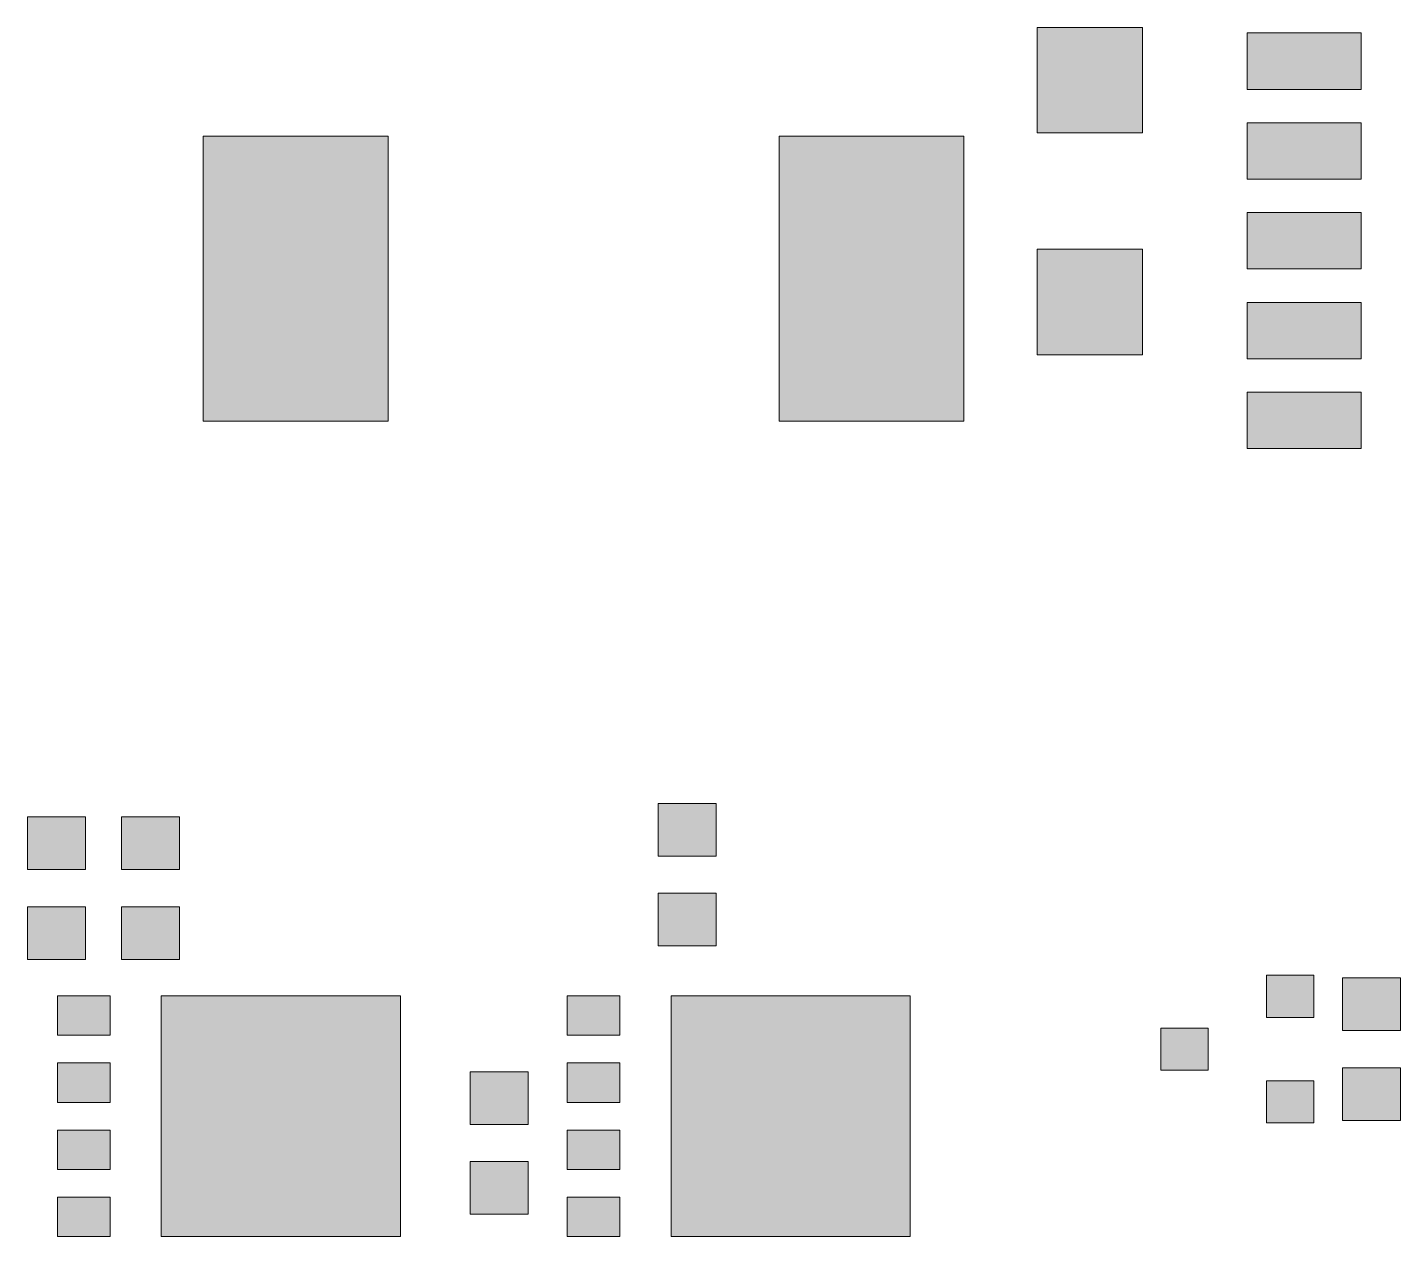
# Model space of a CAD drawing. Header units: inches. Extents: x 72.2 to 138.1, y 127.1 to 169.9.
# Drawn here: x 77.15 to 103.14, y 145.41 to 168.3 of the extents above; entities that cross this region are included whole.
import ezdxf

# ---------------------------------------------------------------- set-up
doc = ezdxf.new("R2010")
doc.units = ezdxf.units.IN
doc.header["$MEASUREMENT"] = 0

# ---------------------------------------------------------------- blocks, each defined once
blk = doc.blocks.new('block 94')
at = {"true_color": 0xffffff}
h = blk.add_hatch(color=7, dxfattribs=at)
h.dxf.hatch_style = 2
h.paths.add_polyline_path([(97.259, 166.306), (98.258, 166.306), (98.258, 168.303), (96.261, 168.303), (96.261, 166.306), (98.258, 166.306), (98.258, 168.303), (96.261, 168.303), (96.261, 166.306)])
at = {"lineweight": 0}
blk.add_lwpolyline([(97.259, 166.306), (98.258, 166.306), (98.258, 168.303), (96.261, 168.303), (96.261, 166.306), (98.258, 166.306), (98.258, 168.303), (96.261, 168.303), (96.261, 166.306), (97.259, 166.306)], dxfattribs=at)
blk = doc.blocks.new('block 95')
at = {"true_color": 0xffffff}
h = blk.add_hatch(color=7, dxfattribs=at)
h.dxf.hatch_style = 2
h.paths.add_polyline_path([(97.259, 162.106), (98.258, 162.106), (98.258, 164.103), (96.261, 164.103), (96.261, 162.106), (98.258, 162.106), (98.258, 164.103), (96.261, 164.103), (96.261, 162.106)])
at = {"lineweight": 0}
blk.add_lwpolyline([(97.259, 162.106), (98.258, 162.106), (98.258, 164.103), (96.261, 164.103), (96.261, 162.106), (98.258, 162.106), (98.258, 164.103), (96.261, 164.103), (96.261, 162.106), (97.259, 162.106)], dxfattribs=at)
blk = doc.blocks.new('block 101')
at = {"true_color": 0xffffff}
h = blk.add_hatch(color=7, dxfattribs=at)
h.dxf.hatch_style = 2
h.paths.add_polyline_path([(100.241, 160.864), (100.241, 160.331), (102.398, 160.331), (102.398, 161.398), (100.241, 161.398), (100.241, 160.331), (102.398, 160.331), (102.398, 161.398), (100.241, 161.398)])
at = {"lineweight": 0}
blk.add_lwpolyline([(100.241, 160.864), (100.241, 160.331), (102.398, 160.331), (102.398, 161.398), (100.241, 161.398), (100.241, 160.331), (102.398, 160.331), (102.398, 161.398), (100.241, 161.398), (100.241, 160.864)], dxfattribs=at)
blk = doc.blocks.new('block 102')
at = {"true_color": 0xffffff}
h = blk.add_hatch(color=7, dxfattribs=at)
h.dxf.hatch_style = 2
h.paths.add_polyline_path([(100.241, 162.564), (100.241, 162.031), (102.398, 162.031), (102.398, 163.098), (100.241, 163.098), (100.241, 162.031), (102.398, 162.031), (102.398, 163.098), (100.241, 163.098)])
at = {"lineweight": 0}
blk.add_lwpolyline([(100.241, 162.564), (100.241, 162.031), (102.398, 162.031), (102.398, 163.098), (100.241, 163.098), (100.241, 162.031), (102.398, 162.031), (102.398, 163.098), (100.241, 163.098), (100.241, 162.564)], dxfattribs=at)
blk = doc.blocks.new('block 103')
at = {"true_color": 0xffffff}
h = blk.add_hatch(color=7, dxfattribs=at)
h.dxf.hatch_style = 2
h.paths.add_polyline_path([(100.241, 164.264), (100.241, 163.731), (102.398, 163.731), (102.398, 164.798), (100.241, 164.798), (100.241, 163.731), (102.398, 163.731), (102.398, 164.798), (100.241, 164.798)])
at = {"lineweight": 0}
blk.add_lwpolyline([(100.241, 164.264), (100.241, 163.731), (102.398, 163.731), (102.398, 164.798), (100.241, 164.798), (100.241, 163.731), (102.398, 163.731), (102.398, 164.798), (100.241, 164.798), (100.241, 164.264)], dxfattribs=at)
blk = doc.blocks.new('block 104')
at = {"true_color": 0xffffff}
h = blk.add_hatch(color=7, dxfattribs=at)
h.dxf.hatch_style = 2
h.paths.add_polyline_path([(100.241, 165.964), (100.241, 165.431), (102.398, 165.431), (102.398, 166.498), (100.241, 166.498), (100.241, 165.431), (102.398, 165.431), (102.398, 166.498), (100.241, 166.498)])
at = {"lineweight": 0}
blk.add_lwpolyline([(100.241, 165.964), (100.241, 165.431), (102.398, 165.431), (102.398, 166.498), (100.241, 166.498), (100.241, 165.431), (102.398, 165.431), (102.398, 166.498), (100.241, 166.498), (100.241, 165.964)], dxfattribs=at)
blk = doc.blocks.new('block 105')
at = {"true_color": 0xffffff}
h = blk.add_hatch(color=7, dxfattribs=at)
h.dxf.hatch_style = 2
h.paths.add_polyline_path([(100.241, 167.664), (100.241, 167.131), (102.398, 167.131), (102.398, 168.198), (100.241, 168.198), (100.241, 167.131), (102.398, 167.131), (102.398, 168.198), (100.241, 168.198)])
at = {"lineweight": 0}
blk.add_lwpolyline([(100.241, 167.664), (100.241, 167.131), (102.398, 167.131), (102.398, 168.198), (100.241, 168.198), (100.241, 167.131), (102.398, 167.131), (102.398, 168.198), (100.241, 168.198), (100.241, 167.664)], dxfattribs=at)
blk = doc.blocks.new('block 130')
at = {"true_color": 0xffffff}
h = blk.add_hatch(color=7, dxfattribs=at)
h.dxf.hatch_style = 2
h.paths.add_polyline_path([(91.381, 163.544), (91.381, 160.846), (94.878, 160.846), (94.878, 166.243), (91.381, 166.243), (91.381, 160.846), (94.878, 160.846), (94.878, 166.243), (91.381, 166.243)])
at = {"lineweight": 0}
blk.add_lwpolyline([(91.381, 163.544), (91.381, 160.846), (94.878, 160.846), (94.878, 166.243), (91.381, 166.243), (91.381, 160.846), (94.878, 160.846), (94.878, 166.243), (91.381, 166.243), (91.381, 163.544)], dxfattribs=at)
blk = doc.blocks.new('block 131')
at = {"true_color": 0xffffff}
h = blk.add_hatch(color=7, dxfattribs=at)
h.dxf.hatch_style = 2
h.paths.add_polyline_path([(80.481, 163.544), (80.481, 160.846), (83.978, 160.846), (83.978, 166.243), (80.481, 166.243), (80.481, 160.846), (83.978, 160.846), (83.978, 166.243), (80.481, 166.243)])
at = {"lineweight": 0}
blk.add_lwpolyline([(80.481, 163.544), (80.481, 160.846), (83.978, 160.846), (83.978, 166.243), (80.481, 166.243), (80.481, 160.846), (83.978, 160.846), (83.978, 166.243), (80.481, 166.243), (80.481, 163.544)], dxfattribs=at)
blk = doc.blocks.new('block 144')
at = {"true_color": 0xffffff}
h = blk.add_hatch(color=7, dxfattribs=at)
h.dxf.hatch_style = 2
h.paths.add_polyline_path([(77.719, 145.783), (77.719, 145.41), (78.716, 145.41), (78.716, 146.157), (77.719, 146.157), (77.719, 145.41), (78.716, 145.41), (78.716, 146.157), (77.719, 146.157)])
at = {"lineweight": 0}
blk.add_lwpolyline([(77.719, 145.783), (77.719, 145.41), (78.716, 145.41), (78.716, 146.157), (77.719, 146.157), (77.719, 145.41), (78.716, 145.41), (78.716, 146.157), (77.719, 146.157), (77.719, 145.783)], dxfattribs=at)
blk = doc.blocks.new('block 145')
at = {"true_color": 0xffffff}
h = blk.add_hatch(color=7, dxfattribs=at)
h.dxf.hatch_style = 2
h.paths.add_polyline_path([(77.719, 147.053), (77.719, 146.68), (78.716, 146.68), (78.716, 147.427), (77.719, 147.427), (77.719, 146.68), (78.716, 146.68), (78.716, 147.427), (77.719, 147.427)])
at = {"lineweight": 0}
blk.add_lwpolyline([(77.719, 147.053), (77.719, 146.68), (78.716, 146.68), (78.716, 147.427), (77.719, 147.427), (77.719, 146.68), (78.716, 146.68), (78.716, 147.427), (77.719, 147.427), (77.719, 147.053)], dxfattribs=at)
blk = doc.blocks.new('block 146')
at = {"true_color": 0xffffff}
h = blk.add_hatch(color=7, dxfattribs=at)
h.dxf.hatch_style = 2
h.paths.add_polyline_path([(77.719, 148.323), (77.719, 147.95), (78.716, 147.95), (78.716, 148.697), (77.719, 148.697), (77.719, 147.95), (78.716, 147.95), (78.716, 148.697), (77.719, 148.697)])
at = {"lineweight": 0}
blk.add_lwpolyline([(77.719, 148.323), (77.719, 147.95), (78.716, 147.95), (78.716, 148.697), (77.719, 148.697), (77.719, 147.95), (78.716, 147.95), (78.716, 148.697), (77.719, 148.697), (77.719, 148.323)], dxfattribs=at)
blk = doc.blocks.new('block 147')
at = {"true_color": 0xffffff}
h = blk.add_hatch(color=7, dxfattribs=at)
h.dxf.hatch_style = 2
h.paths.add_polyline_path([(77.719, 149.593), (77.719, 149.22), (78.716, 149.22), (78.716, 149.967), (77.719, 149.967), (77.719, 149.22), (78.716, 149.22), (78.716, 149.967), (77.719, 149.967)])
at = {"lineweight": 0}
blk.add_lwpolyline([(77.719, 149.593), (77.719, 149.22), (78.716, 149.22), (78.716, 149.967), (77.719, 149.967), (77.719, 149.22), (78.716, 149.22), (78.716, 149.967), (77.719, 149.967), (77.719, 149.593)], dxfattribs=at)
blk = doc.blocks.new('block 148')
at = {"true_color": 0xffffff}
h = blk.add_hatch(color=7, dxfattribs=at)
h.dxf.hatch_style = 2
h.paths.add_polyline_path([(79.684, 147.688), (79.684, 145.41), (84.211, 145.41), (84.211, 149.967), (79.684, 149.967), (79.684, 145.41), (84.211, 145.41), (84.211, 149.967), (79.684, 149.967)])
at = {"lineweight": 0}
blk.add_lwpolyline([(79.684, 147.688), (79.684, 145.41), (84.211, 145.41), (84.211, 149.967), (79.684, 149.967), (79.684, 145.41), (84.211, 145.41), (84.211, 149.967), (79.684, 149.967), (79.684, 147.688)], dxfattribs=at)
blk = doc.blocks.new('block 152')
at = {"true_color": 0xffffff}
h = blk.add_hatch(color=7, dxfattribs=at)
h.dxf.hatch_style = 2
h.paths.add_polyline_path([(101.502, 149.958), (101.502, 150.357), (100.605, 150.357), (100.605, 149.56), (101.502, 149.56), (101.502, 150.357), (100.605, 150.357), (100.605, 149.56), (101.502, 149.56)])
at = {"lineweight": 0}
blk.add_lwpolyline([(101.502, 149.958), (101.502, 150.357), (100.605, 150.357), (100.605, 149.56), (101.502, 149.56), (101.502, 150.357), (100.605, 150.357), (100.605, 149.56), (101.502, 149.56), (101.502, 149.958)], dxfattribs=at)
blk = doc.blocks.new('block 153')
at = {"true_color": 0xffffff}
h = blk.add_hatch(color=7, dxfattribs=at)
h.dxf.hatch_style = 2
h.paths.add_polyline_path([(101.502, 147.958), (101.502, 148.357), (100.605, 148.357), (100.605, 147.56), (101.502, 147.56), (101.502, 148.357), (100.605, 148.357), (100.605, 147.56), (101.502, 147.56)])
at = {"lineweight": 0}
blk.add_lwpolyline([(101.502, 147.958), (101.502, 148.357), (100.605, 148.357), (100.605, 147.56), (101.502, 147.56), (101.502, 148.357), (100.605, 148.357), (100.605, 147.56), (101.502, 147.56), (101.502, 147.958)], dxfattribs=at)
blk = doc.blocks.new('block 154')
at = {"true_color": 0xffffff}
h = blk.add_hatch(color=7, dxfattribs=at)
h.dxf.hatch_style = 2
h.paths.add_polyline_path([(99.502, 148.958), (99.502, 149.357), (98.605, 149.357), (98.605, 148.56), (99.502, 148.56), (99.502, 149.357), (98.605, 149.357), (98.605, 148.56), (99.502, 148.56)])
at = {"lineweight": 0}
blk.add_lwpolyline([(99.502, 148.958), (99.502, 149.357), (98.605, 149.357), (98.605, 148.56), (99.502, 148.56), (99.502, 149.357), (98.605, 149.357), (98.605, 148.56), (99.502, 148.56), (99.502, 148.958)], dxfattribs=at)
blk = doc.blocks.new('block 155')
at = {"true_color": 0xffffff}
h = blk.add_hatch(color=7, dxfattribs=at)
h.dxf.hatch_style = 2
h.paths.add_polyline_path([(87.371, 145.783), (87.371, 145.41), (88.368, 145.41), (88.368, 146.157), (87.371, 146.157), (87.371, 145.41), (88.368, 145.41), (88.368, 146.157), (87.371, 146.157)])
at = {"lineweight": 0}
blk.add_lwpolyline([(87.371, 145.783), (87.371, 145.41), (88.368, 145.41), (88.368, 146.157), (87.371, 146.157), (87.371, 145.41), (88.368, 145.41), (88.368, 146.157), (87.371, 146.157), (87.371, 145.783)], dxfattribs=at)
blk = doc.blocks.new('block 156')
at = {"true_color": 0xffffff}
h = blk.add_hatch(color=7, dxfattribs=at)
h.dxf.hatch_style = 2
h.paths.add_polyline_path([(87.371, 147.053), (87.371, 146.68), (88.368, 146.68), (88.368, 147.427), (87.371, 147.427), (87.371, 146.68), (88.368, 146.68), (88.368, 147.427), (87.371, 147.427)])
at = {"lineweight": 0}
blk.add_lwpolyline([(87.371, 147.053), (87.371, 146.68), (88.368, 146.68), (88.368, 147.427), (87.371, 147.427), (87.371, 146.68), (88.368, 146.68), (88.368, 147.427), (87.371, 147.427), (87.371, 147.053)], dxfattribs=at)
blk = doc.blocks.new('block 157')
at = {"true_color": 0xffffff}
h = blk.add_hatch(color=7, dxfattribs=at)
h.dxf.hatch_style = 2
h.paths.add_polyline_path([(87.371, 148.323), (87.371, 147.95), (88.368, 147.95), (88.368, 148.697), (87.371, 148.697), (87.371, 147.95), (88.368, 147.95), (88.368, 148.697), (87.371, 148.697)])
at = {"lineweight": 0}
blk.add_lwpolyline([(87.371, 148.323), (87.371, 147.95), (88.368, 147.95), (88.368, 148.697), (87.371, 148.697), (87.371, 147.95), (88.368, 147.95), (88.368, 148.697), (87.371, 148.697), (87.371, 148.323)], dxfattribs=at)
blk = doc.blocks.new('block 158')
at = {"true_color": 0xffffff}
h = blk.add_hatch(color=7, dxfattribs=at)
h.dxf.hatch_style = 2
h.paths.add_polyline_path([(87.371, 149.593), (87.371, 149.22), (88.368, 149.22), (88.368, 149.967), (87.371, 149.967), (87.371, 149.22), (88.368, 149.22), (88.368, 149.967), (87.371, 149.967)])
at = {"lineweight": 0}
blk.add_lwpolyline([(87.371, 149.593), (87.371, 149.22), (88.368, 149.22), (88.368, 149.967), (87.371, 149.967), (87.371, 149.22), (88.368, 149.22), (88.368, 149.967), (87.371, 149.967), (87.371, 149.593)], dxfattribs=at)
blk = doc.blocks.new('block 159')
at = {"true_color": 0xffffff}
h = blk.add_hatch(color=7, dxfattribs=at)
h.dxf.hatch_style = 2
h.paths.add_polyline_path([(89.336, 147.688), (89.336, 145.41), (93.863, 145.41), (93.863, 149.967), (89.336, 149.967), (89.336, 145.41), (93.863, 145.41), (93.863, 149.967), (89.336, 149.967)])
at = {"lineweight": 0}
blk.add_lwpolyline([(89.336, 147.688), (89.336, 145.41), (93.863, 145.41), (93.863, 149.967), (89.336, 149.967), (89.336, 145.41), (93.863, 145.41), (93.863, 149.967), (89.336, 149.967), (89.336, 147.688)], dxfattribs=at)
blk = doc.blocks.new('block 160')
at = {"true_color": 0xffffff}
h = blk.add_hatch(color=7, dxfattribs=at)
h.dxf.hatch_style = 2
h.paths.add_polyline_path([(79.479, 152.358), (80.028, 152.358), (80.028, 153.355), (78.931, 153.355), (78.931, 152.358), (80.028, 152.358), (80.028, 153.355), (78.931, 153.355), (78.931, 152.358)])
at = {"lineweight": 0}
blk.add_lwpolyline([(79.479, 152.358), (80.028, 152.358), (80.028, 153.355), (78.931, 153.355), (78.931, 152.358), (80.028, 152.358), (80.028, 153.355), (78.931, 153.355), (78.931, 152.358), (79.479, 152.358)], dxfattribs=at)
blk = doc.blocks.new('block 161')
at = {"true_color": 0xffffff}
h = blk.add_hatch(color=7, dxfattribs=at)
h.dxf.hatch_style = 2
h.paths.add_polyline_path([(79.479, 150.658), (80.028, 150.658), (80.028, 151.655), (78.931, 151.655), (78.931, 150.658), (80.028, 150.658), (80.028, 151.655), (78.931, 151.655), (78.931, 150.658)])
at = {"lineweight": 0}
blk.add_lwpolyline([(79.479, 150.658), (80.028, 150.658), (80.028, 151.655), (78.931, 151.655), (78.931, 150.658), (80.028, 150.658), (80.028, 151.655), (78.931, 151.655), (78.931, 150.658), (79.479, 150.658)], dxfattribs=at)
blk = doc.blocks.new('block 176')
at = {"true_color": 0xffffff}
h = blk.add_hatch(color=7, dxfattribs=at)
h.dxf.hatch_style = 2
h.paths.add_polyline_path([(89.639, 152.612), (90.188, 152.612), (90.188, 153.609), (89.091, 153.609), (89.091, 152.612), (90.188, 152.612), (90.188, 153.609), (89.091, 153.609), (89.091, 152.612)])
at = {"lineweight": 0}
blk.add_lwpolyline([(89.639, 152.612), (90.188, 152.612), (90.188, 153.609), (89.091, 153.609), (89.091, 152.612), (90.188, 152.612), (90.188, 153.609), (89.091, 153.609), (89.091, 152.612), (89.639, 152.612)], dxfattribs=at)
blk = doc.blocks.new('block 177')
at = {"true_color": 0xffffff}
h = blk.add_hatch(color=7, dxfattribs=at)
h.dxf.hatch_style = 2
h.paths.add_polyline_path([(89.639, 150.912), (90.188, 150.912), (90.188, 151.909), (89.091, 151.909), (89.091, 150.912), (90.188, 150.912), (90.188, 151.909), (89.091, 151.909), (89.091, 150.912)])
at = {"lineweight": 0}
blk.add_lwpolyline([(89.639, 150.912), (90.188, 150.912), (90.188, 151.909), (89.091, 151.909), (89.091, 150.912), (90.188, 150.912), (90.188, 151.909), (89.091, 151.909), (89.091, 150.912), (89.639, 150.912)], dxfattribs=at)
blk = doc.blocks.new('block 186')
at = {"true_color": 0xffffff}
h = blk.add_hatch(color=7, dxfattribs=at)
h.dxf.hatch_style = 2
h.paths.add_polyline_path([(77.701, 152.358), (78.25, 152.358), (78.25, 153.355), (77.153, 153.355), (77.153, 152.358), (78.25, 152.358), (78.25, 153.355), (77.153, 153.355), (77.153, 152.358)])
at = {"lineweight": 0}
blk.add_lwpolyline([(77.701, 152.358), (78.25, 152.358), (78.25, 153.355), (77.153, 153.355), (77.153, 152.358), (78.25, 152.358), (78.25, 153.355), (77.153, 153.355), (77.153, 152.358), (77.701, 152.358)], dxfattribs=at)
blk = doc.blocks.new('block 187')
at = {"true_color": 0xffffff}
h = blk.add_hatch(color=7, dxfattribs=at)
h.dxf.hatch_style = 2
h.paths.add_polyline_path([(77.701, 150.658), (78.25, 150.658), (78.25, 151.655), (77.153, 151.655), (77.153, 150.658), (78.25, 150.658), (78.25, 151.655), (77.153, 151.655), (77.153, 150.658)])
at = {"lineweight": 0}
blk.add_lwpolyline([(77.701, 150.658), (78.25, 150.658), (78.25, 151.655), (77.153, 151.655), (77.153, 150.658), (78.25, 150.658), (78.25, 151.655), (77.153, 151.655), (77.153, 150.658), (77.701, 150.658)], dxfattribs=at)
blk = doc.blocks.new('block 190')
at = {"true_color": 0xffffff}
h = blk.add_hatch(color=7, dxfattribs=at)
h.dxf.hatch_style = 2
h.paths.add_polyline_path([(102.593, 148.607), (102.045, 148.607), (102.045, 147.61), (103.142, 147.61), (103.142, 148.607), (102.045, 148.607), (102.045, 147.61), (103.142, 147.61), (103.142, 148.607)])
at = {"lineweight": 0}
blk.add_lwpolyline([(102.593, 148.607), (102.045, 148.607), (102.045, 147.61), (103.142, 147.61), (103.142, 148.607), (102.045, 148.607), (102.045, 147.61), (103.142, 147.61), (103.142, 148.607), (102.593, 148.607)], dxfattribs=at)
blk = doc.blocks.new('block 191')
at = {"true_color": 0xffffff}
h = blk.add_hatch(color=7, dxfattribs=at)
h.dxf.hatch_style = 2
h.paths.add_polyline_path([(102.593, 150.307), (102.045, 150.307), (102.045, 149.31), (103.142, 149.31), (103.142, 150.307), (102.045, 150.307), (102.045, 149.31), (103.142, 149.31), (103.142, 150.307)])
at = {"lineweight": 0}
blk.add_lwpolyline([(102.593, 150.307), (102.045, 150.307), (102.045, 149.31), (103.142, 149.31), (103.142, 150.307), (102.045, 150.307), (102.045, 149.31), (103.142, 149.31), (103.142, 150.307), (102.593, 150.307)], dxfattribs=at)
blk = doc.blocks.new('block 200')
at = {"true_color": 0xffffff}
h = blk.add_hatch(color=7, dxfattribs=at)
h.dxf.hatch_style = 2
h.paths.add_polyline_path([(86.083, 146.829), (85.535, 146.829), (85.535, 145.832), (86.632, 145.832), (86.632, 146.829), (85.535, 146.829), (85.535, 145.832), (86.632, 145.832), (86.632, 146.829)])
at = {"lineweight": 0}
blk.add_lwpolyline([(86.083, 146.829), (85.535, 146.829), (85.535, 145.832), (86.632, 145.832), (86.632, 146.829), (85.535, 146.829), (85.535, 145.832), (86.632, 145.832), (86.632, 146.829), (86.083, 146.829)], dxfattribs=at)
blk = doc.blocks.new('block 201')
at = {"true_color": 0xffffff}
h = blk.add_hatch(color=7, dxfattribs=at)
h.dxf.hatch_style = 2
h.paths.add_polyline_path([(86.083, 148.529), (85.535, 148.529), (85.535, 147.532), (86.632, 147.532), (86.632, 148.529), (85.535, 148.529), (85.535, 147.532), (86.632, 147.532), (86.632, 148.529)])
at = {"lineweight": 0}
blk.add_lwpolyline([(86.083, 148.529), (85.535, 148.529), (85.535, 147.532), (86.632, 147.532), (86.632, 148.529), (85.535, 148.529), (85.535, 147.532), (86.632, 147.532), (86.632, 148.529), (86.083, 148.529)], dxfattribs=at)

msp = doc.modelspace()

# ---------------------------------------------------------------- block references
for name in ['block 94', 'block 105', 'block 104', 'block 131', 'block 130', 'block 103', 'block 95', 'block 102', 'block 101', 'block 176', 'block 186', 'block 160', 'block 177', 'block 187', 'block 161', 'block 152', 'block 191', 'block 147', 'block 148', 'block 158', 'block 159', 'block 154', 'block 146', 'block 157', 'block 201', 'block 190', 'block 153', 'block 145', 'block 156', 'block 200', 'block 144', 'block 155']:
    msp.add_blockref(name, (0, 0))

doc.saveas('drawing.dxf')
